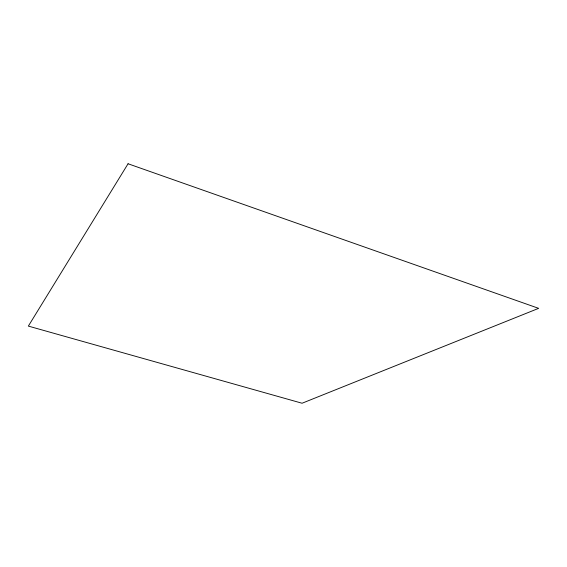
<?xml version="1.0" encoding="UTF-8"?>
<svg xmlns="http://www.w3.org/2000/svg" width="567" height="567" viewBox="0 0 567 567"><rect width="100%" height="100%" fill="white"/><g stroke="black" fill="none" stroke-linecap="round" stroke-linejoin="round"><path stroke-width="0.85" d="M128.064 163.764L28.35 326.096L302.069 403.236L538.65 308.349L128.064 163.764"/></g></svg>
